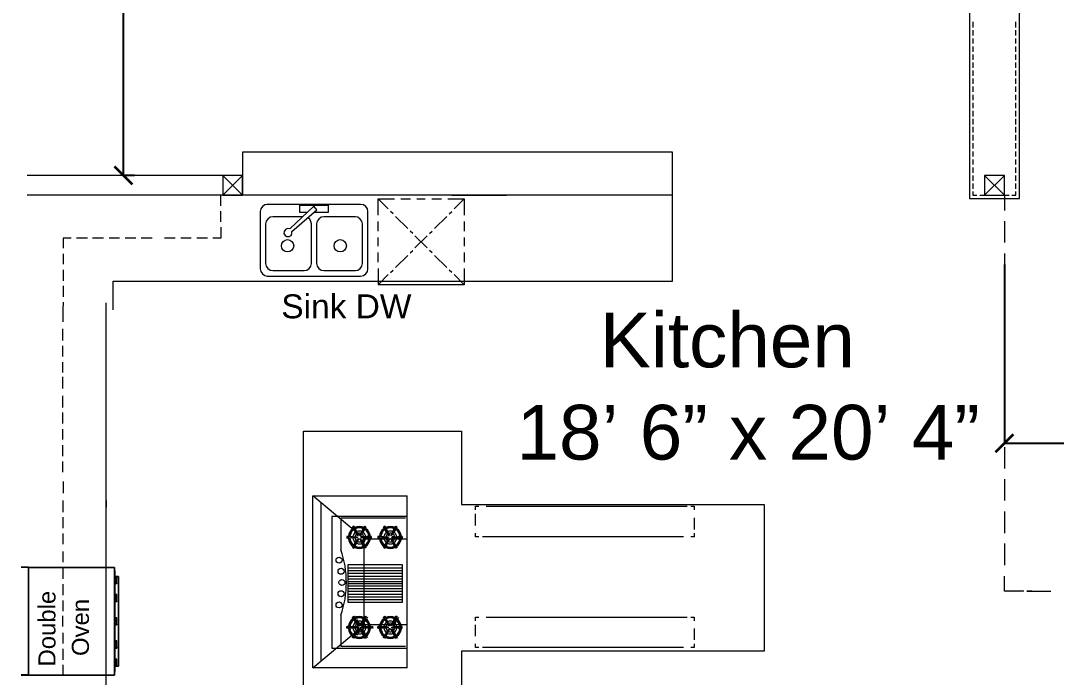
# Model space of a CAD drawing. Header units: inches. Extents: x 38 to 8673, y 1 to 7200.
# Drawn here: x 4542.6 to 4831.5, y 1309.8 to 1493 of the extents above; entities that cross this region are included whole.
import ezdxf

# ---------------------------------------------------------------- set-up
doc = ezdxf.new("R2010")
doc.units = ezdxf.units.IN
doc.header["$MEASUREMENT"] = 0
doc.layers.add('PDF2_Layer 1', color=7, linetype='Continuous', true_color=0xffffff)
doc.layers.add('PDF2_Text', color=7, linetype='Continuous')
doc.styles.add('PDF Arial', font='arial.ttf')
doc.styles.get("Standard").update_dxf_attribs({"font": 'arial.ttf'})
doc.dimstyles.get("Standard").update_dxf_attribs({"dimtxt": 6, "dimasz": 5, "dimexe": 0.18, "dimexo": 0.0625, "dimgap": 0.09, "dimtad": 0, "dimtih": 1, "dimtoh": 1, "dimdec": 0, "dimzin": 0, "dimdsep": 46, "dimlunit": 4, "dimtxsty": 'Standard', "dimblk": 'ARCHTICK', "dimcen": 0.09, "dimclrd": 3, "dimclre": 3, "dimclrt": 1, "dimadec": 0, "dimazin": 0, "dimtfac": 1, "dimtdec": 0, "dimtofl": 0, "dimtmove": 0, "dimatfit": 3, "dimfxl": 100, "dimtolj": 1, "dimtzin": 0, "dimarcsym": 0})

# ---------------------------------------------------------------- blocks, each defined once
blk = doc.blocks.new('_ArchTick')
at = {"color": 0, "linetype": 'ByBlock', "const_width": 0.15}
blk.add_lwpolyline([(-0.5, -0.5), (0.5, 0.5)], dxfattribs=at)
blk = doc.blocks.new('*D33')
at = {"color": 3, "lineweight": -2, "transparency": 16777216}
for p, q in [((5100.98, 1472.23), (5100.98, 1374.96)), ((4816.98, 1425.03), (4816.98, 1374.96)), ((4816.98, 1375.14), (4948.53, 1375.14)), ((5100.98, 1375.14), (4969.42, 1375.14))]:
    blk.add_line(p, q, dxfattribs=at)
at = {"layer": 'Defpoints', "color": 0, "transparency": 16777216}
for p in [(5100.98, 1472.29), (4816.98, 1425.09), (5100.98, 1375.14)]:
    blk.add_point(p, dxfattribs=at)
at = {"color": 3, "lineweight": -2, "transparency": 16777216, "xscale": 5, "yscale": 5, "zscale": 5, "rotation": 180}
blk.add_blockref('_ArchTick', (4816.98, 1375.14), dxfattribs=at)
at = {"color": 3, "lineweight": -2, "transparency": 16777216, "xscale": 5, "yscale": 5, "zscale": 5}
blk.add_blockref('_ArchTick', (5100.98, 1375.14), dxfattribs=at)
at = {"color": 1, "transparency": 16777216, "insert": (4958.98, 1375.14), "char_height": 6, "attachment_point": 5}
blk.add_mtext('\\A1;23\'-8"', dxfattribs=at)
blk = doc.blocks.new('*D39')
at = {"color": 3, "lineweight": -2, "transparency": 16777216}
for p, q in [((4697.4, 1585.85), (4571.08, 1585.85)), ((4571.26, 1585.85), (4571.26, 1520.95)), ((4571.26, 1449.85), (4571.26, 1514.75)), ((4574.36, 1449.85), (4571.08, 1449.85))]:
    blk.add_line(p, q, dxfattribs=at)
at = {"layer": 'Defpoints', "color": 0, "transparency": 16777216}
for p in [(4697.46, 1585.85), (4571.26, 1449.85), (4574.42, 1449.85)]:
    blk.add_point(p, dxfattribs=at)
at = {"color": 3, "lineweight": -2, "transparency": 16777216, "xscale": 5, "yscale": 5, "zscale": 5}
for p, rotation in [((4571.26, 1585.85), 90), ((4571.26, 1449.85), 270)]:
    blk.add_blockref('_ArchTick', p, dxfattribs=dict(at, rotation=rotation))
at = {"color": 1, "transparency": 16777216, "insert": (4571.26, 1517.85), "char_height": 6, "attachment_point": 5}
blk.add_mtext('\\A1;11\'-4"', dxfattribs=at)
blk = doc.blocks.new('*D53')
at = {"color": 3, "lineweight": -2, "transparency": 16777216}
for p, q in [((4542.48, 1663.37), (5461.17, 1663.37)), ((5460.99, 1663.37), (5460.99, 1234.43)), ((5460.99, 799.29), (5460.99, 1228.23)), ((4930.72, 799.29), (5461.17, 799.29))]:
    blk.add_line(p, q, dxfattribs=at)
at = {"layer": 'Defpoints', "color": 0, "transparency": 16777216}
for p in [(4542.42, 1663.37), (5460.99, 1663.37), (4930.66, 799.29)]:
    blk.add_point(p, dxfattribs=at)
at = {"color": 3, "lineweight": -2, "transparency": 16777216, "xscale": 5, "yscale": 5, "zscale": 5}
for p, rotation in [((5460.99, 1663.37), 90), ((5460.99, 799.29), 270)]:
    blk.add_blockref('_ArchTick', p, dxfattribs=dict(at, rotation=rotation))
at = {"color": 1, "transparency": 16777216, "insert": (5460.99, 1231.33), "char_height": 6, "attachment_point": 5}
blk.add_mtext("\\A1;72'", dxfattribs=at)

msp = doc.modelspace()

# ---------------------------------------------------------------- linework, layer by layer
at = {"layer": 'PDF2_Layer 1', "lineweight": 0}
for points in [[(4807.22, 1443.37), (4821.22, 1443.37), (4821.22, 1561.85), (4807.22, 1561.85)], [(4598.98, 1444.33), (4604.42, 1444.33), (4604.42, 1449.85), (4598.98, 1449.85)], [(4811.46, 1444.33), (4816.98, 1444.33), (4816.98, 1449.85), (4811.46, 1449.85)], [(4611.38, 1421.77), (4637.38, 1421.77), (4638.18, 1421.93), (4638.82, 1422.41), (4639.3, 1423.05), (4639.38, 1423.77), (4639.38, 1439.77), (4639.3, 1440.57), (4638.82, 1441.21), (4638.18, 1441.61), (4637.38, 1441.77), (4611.38, 1441.77), (4610.66, 1441.61), (4610.02, 1441.21), (4609.54, 1440.57), (4609.38, 1439.77), (4609.38, 1423.77), (4609.54, 1423.05), (4610.02, 1422.41), (4610.66, 1421.93)], [(4665.59, 1291.86), (4621.49, 1291.86), (4621.49, 1378.54), (4665.59, 1378.54), (4665.59, 1358.08), (4749.95, 1358.08), (4749.95, 1317.11), (4665.59, 1317.11)], [(4542.76, 1340.55), (4544.76, 1340.55), (4544.76, 1310.55), (4544.76, 1340.55)], [(4544.76, 1340.47), (4568.76, 1340.47), (4568.76, 1310.47), (4544.76, 1310.47)], [(4633.83, 1330.81), (4649.11, 1330.81), (4649.11, 1341.21), (4633.83, 1341.21)], [(4569.89, 1312.95), (4568.84, 1312.95), (4568.84, 1337.99), (4569.89, 1337.99)], [(4569.88, 1312.95), (4568.84, 1312.95), (4568.84, 1337.99), (4569.88, 1337.99)], [(4569.88, 1337.99), (4568.84, 1337.99), (4568.84, 1312.95), (4569.88, 1312.95)], [(4569.88, 1312.95), (4568.84, 1312.95), (4568.84, 1337.99), (4569.88, 1337.99)], [(4569.4, 1337.83), (4569.4, 1337.99), (4568.84, 1337.99), (4568.84, 1337.83), (4568.84, 1337.51), (4569.4, 1337.51)], [(4569.4, 1337.51), (4569.4, 1337.83), (4568.84, 1337.83), (4568.84, 1337.51), (4568.84, 1336.95), (4569.4, 1336.95)], [(4569.4, 1336.95), (4569.4, 1337.51), (4568.84, 1337.51), (4568.84, 1336.95), (4568.84, 1336.47), (4569.4, 1336.47)], [(4569.4, 1336.47), (4569.4, 1336.95), (4568.84, 1336.95), (4568.84, 1336.47), (4568.84, 1336.15), (4569.4, 1336.15)], [(4569.4, 1336.15), (4569.4, 1336.47), (4568.84, 1336.47), (4568.84, 1336.15), (4568.84, 1335.99), (4569.4, 1335.99)], [(4569.4, 1332.87), (4569.4, 1332.95), (4568.84, 1332.95), (4568.84, 1332.87), (4568.84, 1332.47), (4569.4, 1332.47)], [(4569.4, 1332.47), (4569.4, 1332.87), (4568.84, 1332.87), (4568.84, 1332.47), (4568.84, 1331.99), (4569.4, 1331.99)], [(4569.4, 1331.99), (4569.4, 1332.47), (4568.84, 1332.47), (4568.84, 1331.99), (4568.84, 1331.51), (4569.4, 1331.51)], [(4569.4, 1331.51), (4569.4, 1331.99), (4568.84, 1331.99), (4568.84, 1331.51), (4568.84, 1331.11), (4569.4, 1331.11)], [(4569.4, 1331.11), (4569.4, 1331.51), (4568.84, 1331.51), (4568.84, 1331.11), (4568.84, 1330.95), (4569.4, 1330.95)], [(4569.4, 1326.39), (4569.4, 1326.47), (4568.84, 1326.47), (4568.84, 1326.39), (4568.84, 1325.99), (4569.4, 1325.99)], [(4569.4, 1325.99), (4569.4, 1326.39), (4568.84, 1326.39), (4568.84, 1325.99), (4568.84, 1325.51), (4569.4, 1325.51)], [(4569.4, 1325.51), (4569.4, 1325.99), (4568.84, 1325.99), (4568.84, 1325.51), (4568.84, 1324.95), (4569.4, 1324.95)], [(4569.4, 1324.95), (4569.4, 1325.51), (4568.84, 1325.51), (4568.84, 1324.95), (4568.84, 1324.63), (4569.4, 1324.63)], [(4569.4, 1324.63), (4569.4, 1324.95), (4568.84, 1324.95), (4568.84, 1324.63), (4568.84, 1324.47), (4569.4, 1324.47)], [(4569.4, 1319.83), (4569.4, 1319.99), (4568.84, 1319.99), (4568.84, 1319.83), (4568.84, 1319.51), (4569.4, 1319.51)], [(4569.4, 1319.51), (4569.4, 1319.83), (4568.84, 1319.83), (4568.84, 1319.51), (4568.84, 1318.95), (4569.4, 1318.95)], [(4569.4, 1318.95), (4569.4, 1319.51), (4568.84, 1319.51), (4568.84, 1318.95), (4568.84, 1318.47), (4569.4, 1318.47)], [(4569.4, 1318.47), (4569.4, 1318.95), (4568.84, 1318.95), (4568.84, 1318.47), (4568.84, 1318.15), (4569.4, 1318.15)], [(4569.4, 1318.15), (4569.4, 1318.47), (4568.84, 1318.47), (4568.84, 1318.15), (4568.84, 1317.99), (4569.4, 1317.99)], [(4569.4, 1314.87), (4569.4, 1314.95), (4568.84, 1314.95), (4568.84, 1314.87), (4568.84, 1314.47), (4569.4, 1314.47)], [(4569.4, 1314.47), (4569.4, 1314.87), (4568.84, 1314.87), (4568.84, 1314.47), (4568.84, 1313.99), (4569.4, 1313.99)], [(4569.4, 1313.99), (4569.4, 1314.47), (4568.84, 1314.47), (4568.84, 1313.99), (4568.84, 1313.51), (4569.4, 1313.51)], [(4569.4, 1313.51), (4569.4, 1313.99), (4568.84, 1313.99), (4568.84, 1313.51), (4568.84, 1313.11), (4569.4, 1313.11)], [(4569.4, 1313.11), (4569.4, 1313.51), (4568.84, 1313.51), (4568.84, 1313.11), (4568.84, 1312.95), (4569.4, 1312.95)]]:
    msp.add_lwpolyline(points, close=True, dxfattribs=at)
for points in [[(4808.18, 1492.65), (4808.18, 1491.13)], [(4820.18, 1491.13), (4820.18, 1492.65)], [(4808.18, 1490.33), (4808.18, 1488.89)], [(4808.18, 1488.09), (4808.18, 1486.65)], [(4820.18, 1488.89), (4820.18, 1490.33)], [(4820.18, 1486.65), (4820.18, 1488.09)], [(4808.18, 1485.85), (4808.18, 1484.33)], [(4820.18, 1484.33), (4820.18, 1485.85)], [(4808.18, 1483.61), (4808.18, 1482.09)], [(4820.18, 1482.09), (4820.18, 1483.61)], [(4808.18, 1481.37), (4808.18, 1479.85)], [(4808.18, 1479.13), (4808.18, 1477.61)], [(4820.18, 1479.85), (4820.18, 1481.37)], [(4820.18, 1477.61), (4820.18, 1479.13)], [(4808.18, 1476.89), (4808.18, 1475.37)], [(4820.18, 1475.37), (4820.18, 1476.89)], [(4808.18, 1474.65), (4808.18, 1473.13)], [(4820.18, 1473.13), (4820.18, 1474.65)], [(4808.18, 1472.33), (4808.18, 1470.89)], [(4820.18, 1470.89), (4820.18, 1472.33)], [(4808.18, 1470.09), (4808.18, 1468.57)], [(4808.18, 1467.85), (4808.18, 1466.33)], [(4820.18, 1468.57), (4820.18, 1470.09)], [(4820.18, 1466.33), (4820.18, 1467.85)], [(4808.18, 1465.61), (4808.18, 1464.09)], [(4820.18, 1464.09), (4820.18, 1465.61)], [(4808.18, 1463.37), (4808.18, 1461.85)], [(4820.18, 1461.85), (4820.18, 1463.37)], [(4808.18, 1461.13), (4808.18, 1459.61)], [(4808.18, 1458.89), (4808.18, 1457.37)], [(4820.18, 1459.61), (4820.18, 1461.13)], [(4820.18, 1457.37), (4820.18, 1458.89)], [(4568.42, 1412.31), (4568.42, 1420.33), (4724.42, 1420.33), (4724.42, 1456.33), (4604.42, 1456.33), (4604.42, 1449.85), (4604.42, 1444.33), (4544.42, 1444.33)], [(4808.18, 1456.57), (4808.18, 1455.13)], [(4820.18, 1455.13), (4820.18, 1456.57)], [(4808.18, 1454.33), (4808.18, 1452.89)], [(4820.18, 1452.89), (4820.18, 1454.33)], [(4808.18, 1452.09), (4808.18, 1450.57)], [(4820.18, 1450.57), (4820.18, 1452.09)], [(4598.98, 1444.33), (4604.42, 1449.85), (4544.42, 1449.85)], [(4598.98, 1449.85), (4604.42, 1444.33)], [(4808.18, 1449.85), (4808.18, 1448.33)], [(4808.18, 1447.61), (4808.18, 1446.09)], [(4816.98, 1449.85), (4811.46, 1444.33)], [(4811.46, 1449.85), (4816.98, 1444.33)], [(4820.18, 1448.33), (4820.18, 1449.85)], [(4820.18, 1446.09), (4820.18, 1447.61)], [(4808.18, 1445.37), (4808.18, 1444.33), (4809.3, 1444.33)], [(4820.18, 1444.33), (4820.18, 1445.37)], [(4598.42, 1441.37), (4598.42, 1444.33)], [(4724.42, 1444.33), (4604.42, 1444.33)], [(4622.5, 1439.53), (4620.5, 1439.53), (4620.5, 1441.53), (4628.34, 1441.53), (4628.34, 1439.53), (4624.42, 1439.53)], [(4645.14, 1440.49), (4642.26, 1443.29), (4646.82, 1443.29)], [(4642.26, 1438.73), (4642.26, 1443.29)], [(4648.66, 1443.29), (4651.3, 1443.29)], [(4653.06, 1443.29), (4655.46, 1443.29)], [(4657.3, 1443.29), (4659.94, 1443.29)], [(4661.78, 1443.29), (4666.34, 1443.29), (4666.34, 1438.73)], [(4662.9, 1444.33), (4678.1, 1444.33)], [(4663.46, 1440.49), (4666.34, 1443.29)], [(4668.98, 1444.33), (4678.1, 1444.33)], [(4810.1, 1444.33), (4811.54, 1444.33)], [(4812.34, 1444.33), (4813.86, 1444.33)], [(4814.58, 1444.33), (4816.1, 1444.33)], [(4816.82, 1444.33), (4818.34, 1444.33)], [(4816.98, 1444.33), (4816.98, 1440.09)], [(4819.06, 1444.33), (4820.18, 1444.33)], [(4598.42, 1436.89), (4598.42, 1439.85)], [(4617.62, 1434.97), (4616.98, 1435.05), (4616.42, 1434.81), (4616.1, 1434.25), (4616.02, 1433.69), (4616.34, 1433.13), (4616.82, 1432.81), (4617.46, 1432.81), (4618.02, 1433.13), (4618.26, 1433.61), (4618.26, 1434.25), (4625.22, 1440.25), (4624.34, 1441.29), (4617.62, 1434.97)], [(4646.5, 1439.13), (4645.78, 1439.77)], [(4662.1, 1439.13), (4662.82, 1439.77)], [(4621.14, 1438.33), (4612.9, 1438.33), (4612.18, 1438.17), (4611.54, 1437.69), (4611.06, 1437.05), (4610.9, 1436.33), (4610.9, 1425.29), (4611.06, 1424.49), (4611.54, 1423.85), (4612.18, 1423.45), (4612.9, 1423.29), (4621.7, 1423.29), (4622.42, 1423.45), (4623.06, 1423.85), (4623.54, 1424.49), (4623.7, 1425.29), (4623.7, 1436.33), (4623.54, 1436.97), (4623.22, 1437.61), (4622.66, 1438.01)], [(4627.14, 1438.33), (4626.42, 1438.17), (4625.78, 1437.69), (4625.3, 1437.05), (4625.14, 1436.33), (4625.14, 1425.29), (4625.3, 1424.49), (4625.78, 1423.85), (4626.42, 1423.45), (4627.14, 1423.29), (4635.94, 1423.29), (4636.66, 1423.45), (4637.3, 1423.85), (4637.78, 1424.49), (4637.94, 1425.29), (4637.94, 1436.33)], [(4637.94, 1436.33), (4637.78, 1437.05), (4637.3, 1437.69), (4636.66, 1438.17), (4635.94, 1438.33), (4627.14, 1438.33)], [(4642.26, 1434.33), (4642.26, 1436.97)], [(4650.58, 1435.05), (4647.14, 1438.41)], [(4658.02, 1435.05), (4661.46, 1438.41)], [(4666.34, 1436.97), (4666.34, 1434.33)], [(4816.98, 1437.13), (4816.98, 1431.13)], [(4598.42, 1435.37), (4598.42, 1432.33), (4596.18, 1432.33)], [(4651.94, 1433.69), (4651.22, 1434.33)], [(4656.02, 1429.61), (4652.58, 1432.97)], [(4652.58, 1429.61), (4656.02, 1432.97)], [(4656.66, 1433.69), (4657.38, 1434.33)], [(4556.66, 1432.33), (4554.42, 1432.33)], [(4554.42, 1432.33), (4554.42, 1429.53)], [(4561.22, 1432.33), (4558.18, 1432.33)], [(4565.7, 1432.33), (4562.66, 1432.33)], [(4570.18, 1432.33), (4567.22, 1432.33)], [(4574.66, 1432.33), (4571.7, 1432.33)], [(4579.22, 1432.33), (4576.18, 1432.33)], [(4585.7, 1432.33), (4582.66, 1432.33)], [(4590.18, 1432.33), (4587.22, 1432.33)], [(4594.66, 1432.33), (4591.7, 1432.33)], [(4642.26, 1430.09), (4642.26, 1432.49)], [(4666.34, 1432.49), (4666.34, 1430.09)], [(4554.42, 1428.01), (4554.42, 1425.05)], [(4642.26, 1425.69), (4642.26, 1428.33)], [(4647.14, 1424.17), (4650.58, 1427.53)], [(4651.22, 1428.25), (4651.94, 1428.89)], [(4657.38, 1428.25), (4656.66, 1428.89)], [(4661.46, 1424.17), (4658.02, 1427.53)], [(4666.34, 1428.33), (4666.34, 1425.69)], [(4816.98, 1428.09), (4816.98, 1422.09)], [(4554.42, 1423.53), (4554.42, 1420.49)], [(4642.26, 1423.85), (4642.26, 1419.29), (4645.14, 1422.17)], [(4663.46, 1422.17), (4666.34, 1419.29), (4642.26, 1419.29)], [(4645.78, 1422.81), (4646.5, 1423.45)], [(4662.82, 1422.81), (4662.1, 1423.45)], [(4666.34, 1423.85), (4666.34, 1419.29)], [(4554.42, 1419.05), (4554.42, 1416.01)], [(4700.34, 1420.33), (4715.94, 1420.33)], [(4816.98, 1419.13), (4816.98, 1413.13)], [(4554.42, 1414.49), (4554.32, 1412.32)], [(4566.42, 1306.54), (4566.42, 1414.32)], [(4554.42, 1409.04), (4554.42, 1412.32)], [(4566.92, 1412.32), (4566.92, 1412.32)], [(4816.98, 1410.09), (4816.98, 1404.09)], [(4554.34, 1403.79), (4554.34, 1407.07)], [(4554.34, 1399.31), (4554.34, 1402.35)], [(4816.98, 1401.13), (4816.98, 1395.13)], [(4554.34, 1394.83), (4554.34, 1397.79)], [(4554.38, 1390.37), (4554.38, 1393.65)], [(4816.98, 1392.09), (4816.98, 1386.09)], [(4554.3, 1385.12), (4554.3, 1388.4)], [(4554.3, 1380.64), (4554.3, 1383.68)], [(4816.98, 1383.13), (4816.98, 1377.13)], [(4554.3, 1376.16), (4554.3, 1379.11)], [(4554.3, 1371.56), (4554.3, 1374.6)], [(4816.98, 1374.09), (4816.98, 1368.09)], [(4554.3, 1367.08), (4554.3, 1370.03)], [(4554.49, 1361.18), (4554.49, 1364.46)], [(4816.98, 1365.13), (4816.98, 1359.13)], [(4554.42, 1355.93), (4554.42, 1359.21)], [(4566.42, 1359.21), (4566.42, 1357.29), (4566.42, 1359.21)], [(4650.38, 1312.49), (4624.06, 1312.49), (4624.06, 1360.49), (4650.38, 1360.49)], [(4638.39, 1348.49), (4624.07, 1360.49)], [(4626.39, 1314.25), (4626.39, 1358.54)], [(4650.41, 1312.49), (4650.41, 1360.49)], [(4669.43, 1356.55), (4669.43, 1357.55), (4670.43, 1357.55)], [(4669.43, 1352.19), (4669.43, 1355.46)], [(4672.47, 1357.55), (4728.49, 1357.55)], [(4729.5, 1357.55), (4730.5, 1357.55), (4730.5, 1356.55)], [(4816.98, 1356.09), (4816.98, 1350.09)], [(4554.42, 1351.45), (4554.42, 1354.49)], [(4650.39, 1354.73), (4629.35, 1354.73), (4629.35, 1318.01), (4650.39, 1318.01)], [(4649.91, 1354.25), (4631.91, 1354.25), (4631.91, 1345.45)], [(4636.63, 1349.37), (4636.78, 1349.45), (4635.59, 1351.69), (4635.59, 1351.93), (4635.5, 1352.01), (4635.1, 1351.77)], [(4637.35, 1349.77), (4637.19, 1349.45), (4637.19, 1349.37), (4637.27, 1349.45), (4638.39, 1351.69), (4638.47, 1351.93), (4638.55, 1352.01), (4638.87, 1351.77)], [(4645.27, 1349.37), (4645.43, 1349.45), (4644.31, 1351.69), (4644.23, 1351.93), (4644.15, 1352.01), (4643.75, 1351.77)], [(4645.99, 1349.77), (4645.83, 1349.45), (4645.83, 1349.37), (4645.91, 1349.45), (4647.03, 1351.69), (4647.11, 1351.93), (4647.19, 1352.01), (4647.59, 1351.77)], [(4730.5, 1354.37), (4730.5, 1351.1)], [(4554.42, 1346.97), (4554.42, 1349.93)], [(4636.39, 1348.89), (4636.39, 1348.97), (4633.91, 1349.13), (4633.67, 1349.13), (4633.59, 1349.13), (4633.59, 1348.65)], [(4633.67, 1349.21), (4634.55, 1349.13)], [(4633.91, 1349.13), (4633.91, 1348.73)], [(4634.55, 1349.13), (4636.07, 1349.05), (4636.39, 1348.97)], [(4635.11, 1351.77), (4635.11, 1351.69), (4635.27, 1351.45), (4636.63, 1349.37), (4636.71, 1349.29), (4636.63, 1349.29), (4636.47, 1349.61), (4636.07, 1350.25), (4635.91, 1350.49), (4635.59, 1350.89)], [(4635.59, 1350.89), (4635.11, 1351.69)], [(4635.59, 1351.69), (4635.27, 1351.45)], [(4635.5, 1351.93), (4635.99, 1351.13)], [(4635.99, 1351.13), (4636.63, 1349.77), (4636.79, 1349.45)], [(4636.79, 1349.37), (4636.71, 1349.29)], [(4637.19, 1349.37), (4637.27, 1349.29)], [(4637.27, 1349.45), (4637.35, 1349.37)], [(4638.39, 1350.89), (4638.07, 1350.41), (4637.91, 1350.17), (4637.75, 1350.01), (4637.51, 1349.61), (4637.35, 1349.37), (4638.71, 1351.45), (4638.87, 1351.69), (4638.87, 1351.77)], [(4637.35, 1349.77), (4637.75, 1350.49), (4637.83, 1350.73), (4638.07, 1351.13)], [(4640.31, 1349.21), (4639.43, 1349.13), (4639.03, 1349.13), (4638.71, 1349.05), (4637.91, 1349.05), (4637.59, 1349.05), (4637.51, 1348.97), (4637.59, 1348.97), (4640.07, 1349.13), (4640.31, 1349.13), (4640.39, 1349.13), (4640.39, 1348.65)], [(4638.06, 1351.13), (4638.47, 1351.93)], [(4638.39, 1351.69), (4638.71, 1351.45)], [(4638.87, 1351.69), (4638.39, 1350.89)], [(4640.06, 1349.13), (4640.06, 1348.73)], [(4645.03, 1348.89), (4645.03, 1348.97), (4642.55, 1349.13), (4642.31, 1349.13), (4642.23, 1349.13), (4642.23, 1348.65)], [(4642.31, 1349.21), (4643.19, 1349.13)], [(4642.55, 1349.13), (4642.55, 1348.73)], [(4643.19, 1349.13), (4644.71, 1349.05), (4645.03, 1348.97)], [(4643.75, 1351.77), (4643.75, 1351.69), (4643.99, 1351.45), (4645.27, 1349.37), (4645.35, 1349.29), (4645.27, 1349.29), (4645.11, 1349.61), (4644.71, 1350.25), (4644.55, 1350.49), (4644.23, 1350.89)], [(4644.23, 1350.89), (4643.75, 1351.69)], [(4644.31, 1351.69), (4643.99, 1351.45)], [(4644.23, 1351.93), (4644.63, 1351.13)], [(4644.63, 1351.13), (4645.27, 1349.77), (4645.43, 1349.45)], [(4645.43, 1349.37), (4645.35, 1349.29)], [(4645.83, 1349.37), (4645.91, 1349.29)], [(4645.91, 1349.45), (4645.99, 1349.37)], [(4647.03, 1350.89), (4646.71, 1350.41), (4646.55, 1350.17), (4646.39, 1350.01), (4646.15, 1349.61), (4645.99, 1349.37), (4647.35, 1351.45), (4647.51, 1351.69), (4647.59, 1351.77)], [(4645.99, 1349.77), (4646.39, 1350.49), (4646.47, 1350.73), (4646.71, 1351.13)], [(4646.55, 1349.05), (4646.23, 1349.05), (4646.15, 1348.97), (4646.23, 1348.97), (4648.71, 1349.13), (4648.95, 1349.13), (4649.03, 1349.13), (4649.03, 1348.65)], [(4646.55, 1349.05), (4647.35, 1349.05), (4647.67, 1349.13), (4648.07, 1349.13)], [(4646.71, 1351.13), (4647.11, 1351.93)], [(4647.03, 1351.69), (4647.35, 1351.45)], [(4647.5, 1351.69), (4647.03, 1350.89)], [(4648.06, 1349.13), (4649.02, 1349.21)], [(4648.71, 1349.13), (4648.71, 1348.73)], [(4670.43, 1349.01), (4669.43, 1349.01), (4669.43, 1350.01)], [(4730.5, 1350.01), (4730.5, 1349.01), (4729.5, 1349.01)], [(4633.59, 1348.65), (4633.67, 1348.65), (4633.91, 1348.73), (4636.39, 1348.89), (4636.55, 1348.81), (4636.47, 1348.81), (4636.07, 1348.81), (4635.35, 1348.73), (4635.03, 1348.73), (4634.55, 1348.73)], [(4634.55, 1348.73), (4633.67, 1348.65)], [(4636.79, 1348.41), (4636.63, 1348.41), (4635.27, 1346.33), (4635.11, 1346.17), (4635.11, 1346.09), (4635.51, 1345.85)], [(4635.11, 1346.17), (4635.59, 1346.89)], [(4635.27, 1346.33), (4635.59, 1346.17)], [(4635.5, 1345.85), (4635.59, 1345.93), (4635.59, 1346.17), (4636.78, 1348.41), (4636.78, 1348.49), (4636.78, 1348.41), (4636.63, 1348.09), (4636.31, 1347.45), (4636.15, 1347.13), (4635.99, 1346.73)], [(4635.99, 1346.73), (4635.51, 1345.85)], [(4635.59, 1346.89), (4636.47, 1348.17), (4636.63, 1348.41)], [(4636.55, 1348.97), (4636.55, 1348.81)], [(4636.71, 1348.57), (4636.79, 1348.49)], [(4637.27, 1348.57), (4637.19, 1348.49)], [(4637.51, 1348.17), (4637.35, 1348.49), (4637.27, 1348.57), (4637.35, 1348.41), (4638.71, 1346.33), (4638.87, 1346.17), (4638.87, 1346.09), (4638.55, 1345.85)], [(4637.35, 1348.41), (4637.27, 1348.41)], [(4638.06, 1346.73), (4637.75, 1347.21), (4637.66, 1347.45), (4637.59, 1347.69), (4637.35, 1348.09), (4637.27, 1348.41), (4638.38, 1346.17), (4638.47, 1345.93), (4638.55, 1345.85)], [(4637.43, 1348.97), (4637.43, 1348.81)], [(4637.5, 1348.17), (4637.99, 1347.53), (4638.15, 1347.29), (4638.38, 1346.89)], [(4637.59, 1348.97), (4637.59, 1348.89)], [(4640.31, 1348.65), (4639.43, 1348.73), (4638.87, 1348.73), (4638.55, 1348.81), (4638.31, 1348.81), (4637.91, 1348.81), (4637.59, 1348.89), (4640.07, 1348.73), (4640.31, 1348.65), (4640.39, 1348.65)], [(4638.47, 1345.85), (4638.07, 1346.73)], [(4650.39, 1324.49), (4638.39, 1324.49), (4638.39, 1348.49), (4650.39, 1348.49)], [(4638.39, 1346.89), (4638.87, 1346.17)], [(4638.71, 1346.33), (4638.39, 1346.17)], [(4642.23, 1348.65), (4642.31, 1348.65), (4642.55, 1348.73), (4645.03, 1348.89), (4645.19, 1348.81), (4645.11, 1348.81), (4644.71, 1348.81), (4643.99, 1348.73), (4643.67, 1348.73), (4643.19, 1348.73), (4642.31, 1348.65)], [(4645.43, 1348.41), (4645.27, 1348.41), (4643.99, 1346.33), (4643.75, 1346.17), (4643.75, 1346.09), (4644.15, 1345.85)], [(4643.75, 1346.17), (4644.23, 1346.89)], [(4643.99, 1346.33), (4644.31, 1346.17)], [(4644.15, 1345.85), (4644.23, 1345.93), (4644.31, 1346.17), (4645.43, 1348.41), (4645.43, 1348.49), (4645.51, 1348.49), (4645.43, 1348.41), (4645.27, 1348.09), (4644.95, 1347.45), (4644.79, 1347.13), (4644.63, 1346.73)], [(4644.23, 1346.89), (4645.11, 1348.17), (4645.27, 1348.41)], [(4644.63, 1346.73), (4644.23, 1345.85)], [(4645.19, 1348.97), (4645.19, 1348.81)], [(4645.35, 1348.57), (4645.43, 1348.49)], [(4645.91, 1348.57), (4645.83, 1348.49)], [(4647.51, 1346.17), (4647.03, 1346.89), (4646.79, 1347.29), (4646.63, 1347.53), (4646.15, 1348.17), (4645.99, 1348.49), (4645.99, 1348.57), (4645.91, 1348.57), (4645.99, 1348.41), (4647.35, 1346.33), (4647.51, 1346.17), (4647.59, 1346.09), (4647.19, 1345.85)], [(4645.99, 1348.41), (4645.91, 1348.41)], [(4646.71, 1346.73), (4646.47, 1347.21), (4646.31, 1347.45), (4646.23, 1347.69), (4645.99, 1348.09), (4645.91, 1348.41), (4647.03, 1346.17), (4647.11, 1345.93), (4647.19, 1345.85)], [(4646.15, 1348.97), (4646.15, 1348.81)], [(4648.06, 1348.73), (4647.5, 1348.73), (4647.19, 1348.81), (4646.94, 1348.81), (4646.55, 1348.81), (4646.22, 1348.89), (4648.71, 1348.73), (4648.94, 1348.65), (4649.02, 1348.65)], [(4646.23, 1348.97), (4646.23, 1348.89)], [(4647.11, 1345.85), (4646.71, 1346.73)], [(4647.35, 1346.33), (4647.03, 1346.17)], [(4649.03, 1348.65), (4648.07, 1348.73)], [(4727.46, 1349.01), (4671.45, 1349.01)], [(4816.98, 1347.13), (4816.98, 1341.13)], [(4554.42, 1341.97), (4554.42, 1344.93)], [(4542.76, 1310.47), (4568.76, 1310.47), (4568.76, 1340.47), (4542.76, 1340.47)], [(4633.83, 1340.41), (4649.11, 1340.41)], [(4554.42, 1337.3), (4554.42, 1340.26)], [(4568.84, 1339.51), (4568.84, 1311.51), (4568.84, 1339.51)], [(4568.84, 1339.51), (4568.84, 1311.51), (4568.84, 1339.51)], [(4568.84, 1337.99), (4568.84, 1337.83), (4569.4, 1337.83), (4569.4, 1337.99)], [(4633.83, 1339.61), (4649.11, 1339.61)], [(4633.83, 1338.89), (4649.11, 1338.89)], [(4633.83, 1338.09), (4649.11, 1338.09)], [(4822.42, 1333.85), (4816.98, 1333.85), (4816.98, 1338.09)], [(4554.42, 1332.74), (4554.42, 1335.78)], [(4568.84, 1335.99), (4568.84, 1336.15), (4569.4, 1336.15), (4569.4, 1335.99)], [(4633.83, 1337.29), (4649.11, 1337.29)], [(4633.83, 1336.57), (4649.11, 1336.57)], [(4633.83, 1336.01), (4649.11, 1336.01)], [(4633.83, 1335.37), (4649.11, 1335.37)], [(4633.83, 1334.65), (4649.11, 1334.65)], [(4568.84, 1332.95), (4568.84, 1332.87), (4569.4, 1332.87), (4569.4, 1332.95)], [(4633.83, 1333.85), (4649.11, 1333.85)], [(4633.83, 1333.05), (4649.11, 1333.05)], [(4633.83, 1332.33), (4649.11, 1332.33)], [(4829.99, 1333.82), (4823.99, 1333.82)], [(4554.42, 1328.26), (4554.42, 1331.3)], [(4568.84, 1330.95), (4568.84, 1331.11), (4569.4, 1331.11), (4569.4, 1330.95)], [(4633.83, 1331.53), (4649.11, 1331.53)], [(4554.38, 1323.99), (4554.38, 1326.95)], [(4568.84, 1326.47), (4568.84, 1326.39), (4569.4, 1326.39), (4569.4, 1326.47)], [(4631.91, 1327.21), (4631.91, 1318.49), (4649.91, 1318.49)], [(4636.79, 1324.33), (4636.63, 1324.25), (4635.27, 1326.33), (4635.11, 1326.57), (4635.11, 1326.65), (4635.51, 1326.89)], [(4635.11, 1326.57), (4635.59, 1325.77)], [(4635.27, 1326.33), (4635.59, 1326.57)], [(4635.5, 1326.89), (4635.59, 1326.81), (4635.59, 1326.57), (4636.78, 1324.33), (4636.78, 1324.25), (4636.78, 1324.33), (4636.63, 1324.65), (4636.31, 1325.29), (4636.15, 1325.53), (4635.99, 1326.01)], [(4635.99, 1326.01), (4635.51, 1326.81)], [(4635.83, 1326.33), (4635.59, 1326.57), (4635.59, 1326.65)], [(4635.99, 1326.89), (4636.07, 1326.81), (4636.15, 1326.57)], [(4637.35, 1324.25), (4637.27, 1324.33), (4637.35, 1324.25), (4637.35, 1324.33), (4637.11, 1324.65), (4636.95, 1324.89), (4636.71, 1325.37), (4636.63, 1325.61), (4636.47, 1326.01)], [(4637.51, 1324.49), (4637.35, 1324.25), (4637.35, 1324.17), (4637.27, 1324.17), (4637.35, 1324.25), (4638.71, 1326.33), (4638.87, 1326.57), (4638.87, 1326.65), (4638.55, 1326.89)], [(4638.06, 1326.01), (4637.75, 1325.45), (4637.66, 1325.21), (4637.59, 1324.97), (4637.35, 1324.65), (4637.27, 1324.33), (4638.38, 1326.57), (4638.47, 1326.81), (4638.55, 1326.89)], [(4638.55, 1326.01), (4638.39, 1325.69), (4638.23, 1325.45), (4638.07, 1325.05), (4637.83, 1324.65), (4637.75, 1324.33)], [(4638.47, 1326.81), (4638.07, 1326.01)], [(4638.71, 1326.33), (4638.39, 1326.57)], [(4638.39, 1325.77), (4638.87, 1326.57)], [(4638.87, 1326.57), (4638.95, 1326.81), (4639.03, 1326.89)], [(4639.43, 1326.65), (4639.35, 1326.57), (4639.19, 1326.33)], [(4645.43, 1324.33), (4645.27, 1324.25), (4643.99, 1326.33), (4643.75, 1326.57), (4643.75, 1326.65), (4644.15, 1326.89), (4644.23, 1326.81), (4644.31, 1326.57), (4645.43, 1324.33), (4645.43, 1324.25), (4645.51, 1324.25), (4645.43, 1324.33), (4645.27, 1324.65), (4644.95, 1325.29), (4644.79, 1325.53), (4644.63, 1326.01)], [(4643.75, 1326.57), (4644.23, 1325.77)], [(4643.99, 1326.33), (4644.31, 1326.57)], [(4644.63, 1326.01), (4644.23, 1326.81)], [(4646.15, 1324.49), (4645.99, 1324.25), (4645.99, 1324.17), (4645.91, 1324.17), (4645.99, 1324.25), (4647.35, 1326.33), (4647.51, 1326.57), (4647.59, 1326.65), (4647.19, 1326.89)], [(4646.71, 1326.01), (4646.47, 1325.45), (4646.31, 1325.21), (4646.23, 1324.97), (4645.99, 1324.65), (4645.91, 1324.33), (4647.03, 1326.57), (4647.11, 1326.81), (4647.19, 1326.89)], [(4647.19, 1326.01), (4647.03, 1325.61), (4646.87, 1325.45), (4646.71, 1325.05), (4646.47, 1324.65), (4646.47, 1324.49), (4646.39, 1324.33)], [(4647.11, 1326.81), (4646.71, 1326.01)], [(4647.35, 1326.33), (4647.03, 1326.57)], [(4647.03, 1325.77), (4647.51, 1326.57)], [(4647.5, 1326.57), (4647.59, 1326.81), (4647.66, 1326.89)], [(4648.06, 1326.57), (4648.06, 1326.49), (4647.83, 1326.25)], [(4669.43, 1325.59), (4669.43, 1326.59), (4670.43, 1326.59)], [(4672.47, 1326.59), (4728.49, 1326.59)], [(4729.5, 1326.59), (4730.5, 1326.59), (4730.5, 1325.59)], [(4568.84, 1324.47), (4568.84, 1324.63), (4569.4, 1324.63), (4569.4, 1324.47)], [(4624.06, 1312.49), (4638.38, 1324.49)], [(4636.39, 1323.85), (4636.39, 1323.77), (4633.91, 1323.61), (4633.67, 1323.53), (4633.59, 1323.53), (4633.59, 1324.01)], [(4633.59, 1324.01), (4633.67, 1324.01), (4633.91, 1324.01), (4636.39, 1323.85), (4636.55, 1323.85), (4636.47, 1323.85), (4636.07, 1323.93), (4635.35, 1323.93), (4635.03, 1323.93), (4634.55, 1324.01)], [(4634.55, 1324.01), (4633.67, 1324.01)], [(4633.67, 1323.53), (4634.55, 1323.61)], [(4633.91, 1323.61), (4633.91, 1324.01)], [(4634.06, 1324.01), (4634.15, 1324.01), (4634.47, 1324.01)], [(4634.47, 1323.61), (4634.15, 1323.53), (4634.07, 1323.53)], [(4634.55, 1323.61), (4636.07, 1323.69), (4636.39, 1323.77)], [(4636.95, 1323.85), (4637.03, 1323.85), (4636.95, 1323.85), (4636.63, 1323.93), (4636.23, 1323.93), (4635.75, 1323.93), (4635.51, 1323.93), (4635.03, 1324.01)], [(4635.03, 1323.61), (4635.67, 1323.61), (4636.07, 1323.69), (4636.63, 1323.69), (4636.95, 1323.77)], [(4636.63, 1323.29), (4636.78, 1323.29), (4635.59, 1321.05), (4635.59, 1320.81), (4635.5, 1320.73), (4635.1, 1320.97)], [(4635.11, 1320.97), (4635.11, 1321.05), (4635.27, 1321.21), (4636.63, 1323.29), (4636.71, 1323.45), (4636.71, 1323.37), (4636.63, 1323.37), (4636.47, 1323.05), (4636.07, 1322.49), (4635.91, 1322.17), (4635.59, 1321.77)], [(4635.59, 1325.77), (4636.47, 1324.49), (4636.63, 1324.25)], [(4635.99, 1321.61), (4636.63, 1322.97), (4636.79, 1323.29)], [(4636.06, 1325.77), (4636.47, 1325.29), (4636.71, 1324.97), (4636.94, 1324.49), (4637.19, 1324.25)], [(4637.19, 1323.29), (4637.19, 1323.45), (4637.19, 1323.37), (4636.95, 1323.05), (4636.79, 1322.81), (4636.47, 1322.33), (4636.31, 1322.17), (4636.07, 1321.77)], [(4636.47, 1321.61), (4636.71, 1322.17), (4636.95, 1322.49), (4637.11, 1322.97), (4637.27, 1323.29)], [(4636.55, 1323.69), (4636.55, 1323.85)], [(4636.71, 1324.17), (4636.79, 1324.25)], [(4636.79, 1323.37), (4636.71, 1323.45)], [(4637.27, 1324.17), (4637.19, 1324.25)], [(4637.19, 1323.37), (4637.27, 1323.45)], [(4637.35, 1322.97), (4637.19, 1323.29), (4637.19, 1323.37), (4637.27, 1323.29), (4638.39, 1321.05), (4638.47, 1320.81), (4638.55, 1320.73), (4638.87, 1320.97)], [(4637.27, 1323.29), (4637.35, 1323.29)], [(4638.39, 1321.77), (4638.07, 1322.25), (4637.91, 1322.49), (4637.75, 1322.73), (4637.51, 1323.05), (4637.35, 1323.29), (4638.71, 1321.21), (4638.87, 1321.05), (4638.87, 1320.97)], [(4637.43, 1323.69), (4637.43, 1323.85)], [(4637.5, 1324.49), (4637.99, 1325.21), (4638.15, 1325.45), (4638.38, 1325.77)], [(4637.91, 1323.69), (4637.59, 1323.69), (4637.51, 1323.69), (4637.59, 1323.77), (4640.07, 1323.61), (4640.31, 1323.53), (4640.39, 1323.53), (4640.39, 1324.01)], [(4640.31, 1324.01), (4639.43, 1324.01), (4638.87, 1323.93), (4638.55, 1323.93), (4638.31, 1323.93), (4637.91, 1323.93), (4637.59, 1323.85), (4640.07, 1324.01), (4640.31, 1324.01), (4640.39, 1324.01)], [(4637.59, 1323.77), (4637.59, 1323.85)], [(4637.75, 1323.29), (4637.67, 1323.37), (4637.67, 1323.29), (4637.83, 1322.97)], [(4637.83, 1324.25), (4637.83, 1324.17), (4637.83, 1324.25), (4638.07, 1324.49)], [(4638.87, 1321.77), (4638.63, 1322.17), (4638.55, 1322.33), (4638.31, 1322.65), (4638.07, 1323.05), (4637.83, 1323.29)], [(4637.91, 1323.69), (4638.71, 1323.61), (4639.03, 1323.61), (4639.43, 1323.61)], [(4638.06, 1323.77), (4637.99, 1323.69), (4638.06, 1323.69), (4638.38, 1323.69)], [(4638.06, 1324.49), (4638.22, 1324.81), (4638.38, 1325.05), (4638.63, 1325.37), (4638.71, 1325.53), (4638.87, 1325.77)], [(4639.91, 1324.01), (4639.51, 1323.93), (4639.27, 1323.93), (4638.95, 1323.93), (4638.39, 1323.93), (4638.07, 1323.85)], [(4638.39, 1323.69), (4638.71, 1323.69), (4639.35, 1323.61), (4639.51, 1323.61), (4639.91, 1323.61)], [(4639.43, 1323.61), (4640.31, 1323.53)], [(4640.06, 1323.61), (4640.06, 1324.01)], [(4640.55, 1324.01), (4640.79, 1324.01), (4640.95, 1324.01)], [(4640.95, 1323.53), (4640.79, 1323.53), (4640.55, 1323.61)], [(4645.03, 1323.85), (4645.03, 1323.77), (4642.55, 1323.61), (4642.31, 1323.53), (4642.23, 1323.53), (4642.23, 1324.01)], [(4642.23, 1324.01), (4642.31, 1324.01), (4642.55, 1324.01), (4645.03, 1323.85), (4645.19, 1323.85), (4645.11, 1323.85), (4644.71, 1323.93), (4643.99, 1323.93), (4643.67, 1323.93), (4643.19, 1324.01), (4642.31, 1324.01)], [(4642.31, 1323.53), (4643.19, 1323.61)], [(4642.55, 1323.61), (4642.55, 1324.01)], [(4643.19, 1323.61), (4644.71, 1323.69), (4645.03, 1323.77)], [(4643.75, 1320.97), (4643.75, 1321.05), (4643.99, 1321.21), (4645.27, 1323.29), (4645.35, 1323.45), (4645.35, 1323.37), (4645.27, 1323.37), (4645.11, 1323.05), (4644.71, 1322.49), (4644.55, 1322.17), (4644.23, 1321.77)], [(4645.27, 1323.29), (4645.43, 1323.29), (4644.31, 1321.05), (4644.23, 1320.81), (4644.15, 1320.73), (4643.75, 1320.97)], [(4644.23, 1325.77), (4645.11, 1324.49), (4645.27, 1324.25)], [(4644.63, 1321.61), (4645.27, 1322.97), (4645.43, 1323.29)], [(4645.19, 1323.69), (4645.19, 1323.85)], [(4645.35, 1324.17), (4645.43, 1324.25)], [(4645.43, 1323.37), (4645.35, 1323.45)], [(4645.91, 1324.17), (4645.83, 1324.25)], [(4645.83, 1323.37), (4645.91, 1323.45)], [(4646.71, 1321.61), (4646.47, 1321.93), (4646.39, 1322.25), (4645.99, 1322.97), (4645.83, 1323.29), (4645.83, 1323.37), (4645.91, 1323.29), (4647.03, 1321.05), (4647.11, 1320.81), (4647.19, 1320.73), (4647.59, 1320.97)], [(4645.99, 1324.25), (4645.91, 1324.33)], [(4645.91, 1323.29), (4645.99, 1323.29)], [(4647.03, 1321.77), (4646.71, 1322.25), (4646.55, 1322.49), (4646.39, 1322.73), (4646.15, 1323.05), (4645.99, 1323.29), (4647.35, 1321.21), (4647.51, 1321.05), (4647.59, 1320.97)], [(4646.15, 1324.49), (4646.63, 1325.21), (4646.79, 1325.45), (4647.03, 1325.77)], [(4646.55, 1323.69), (4646.23, 1323.69), (4646.15, 1323.69), (4646.23, 1323.77), (4648.71, 1323.61), (4648.95, 1323.53), (4649.03, 1323.53), (4649.03, 1324.01)], [(4646.15, 1323.69), (4646.15, 1323.85)], [(4648.06, 1324.01), (4647.5, 1323.93), (4647.19, 1323.93), (4646.94, 1323.93), (4646.55, 1323.93), (4646.22, 1323.85), (4648.71, 1324.01), (4648.94, 1324.01), (4649.02, 1324.01)], [(4646.23, 1323.77), (4646.23, 1323.85)], [(4646.39, 1323.29), (4646.31, 1323.37), (4646.31, 1323.29), (4646.47, 1322.97), (4646.63, 1322.65), (4646.95, 1322.09), (4647.03, 1321.93), (4647.19, 1321.61)], [(4646.47, 1324.25), (4646.47, 1324.17), (4646.55, 1324.25), (4646.71, 1324.49)], [(4646.55, 1323.69), (4647.35, 1323.61), (4647.67, 1323.61), (4648.07, 1323.61)], [(4646.71, 1323.77), (4646.63, 1323.69), (4646.71, 1323.69), (4647.03, 1323.69), (4647.43, 1323.69), (4647.99, 1323.53), (4648.23, 1323.53), (4648.55, 1323.53)], [(4647.5, 1325.77), (4647.35, 1325.45), (4647.19, 1325.29), (4646.87, 1324.81), (4646.71, 1324.49)], [(4648.55, 1323.93), (4648.15, 1323.93), (4647.91, 1323.85), (4647.59, 1323.93), (4647.03, 1323.93), (4646.71, 1323.85)], [(4648.06, 1323.61), (4649.02, 1323.53)], [(4649.03, 1324.01), (4648.07, 1324.01)], [(4648.71, 1323.61), (4648.71, 1324.01)], [(4669.43, 1321.32), (4669.43, 1324.52)], [(4730.5, 1323.46), (4730.5, 1320.26)], [(4554.42, 1319.3), (4554.42, 1322.26)], [(4635.59, 1321.77), (4635.11, 1321.05)], [(4635.59, 1321.05), (4635.27, 1321.21)], [(4635.5, 1320.73), (4635.99, 1321.61)], [(4635.59, 1320.97), (4635.59, 1321.05), (4635.83, 1321.21)], [(4636.15, 1321.05), (4636.07, 1320.81), (4635.99, 1320.73)], [(4637.35, 1322.97), (4637.75, 1322.25), (4637.83, 1321.93), (4638.07, 1321.61)], [(4637.83, 1322.97), (4637.99, 1322.65), (4638.31, 1322.09), (4638.39, 1321.93), (4638.55, 1321.61)], [(4638.06, 1321.61), (4638.47, 1320.73)], [(4639.03, 1320.73), (4638.95, 1320.81), (4638.87, 1321.05), (4638.39, 1321.77)], [(4638.39, 1321.05), (4638.71, 1321.21)], [(4639.19, 1321.21), (4639.35, 1321.05), (4639.43, 1320.97)], [(4644.23, 1321.77), (4643.75, 1321.05)], [(4644.31, 1321.05), (4643.99, 1321.21)], [(4644.23, 1320.73), (4644.63, 1321.61)], [(4646.71, 1321.61), (4647.11, 1320.73)], [(4647.5, 1321.05), (4647.03, 1321.77)], [(4647.03, 1321.05), (4647.35, 1321.21)], [(4647.67, 1320.73), (4647.59, 1320.81), (4647.51, 1321.05)], [(4554.42, 1314.74), (4554.42, 1317.78)], [(4568.84, 1319.99), (4568.84, 1319.83), (4569.4, 1319.83), (4569.4, 1319.99)], [(4568.84, 1317.99), (4568.84, 1318.15), (4569.4, 1318.15), (4569.4, 1317.99)], [(4670.43, 1318.19), (4669.43, 1318.19), (4669.43, 1319.19)], [(4727.46, 1318.19), (4671.45, 1318.19)], [(4730.5, 1319.19), (4730.5, 1318.19), (4729.5, 1318.19)], [(4568.84, 1314.95), (4568.84, 1314.87), (4569.4, 1314.87), (4569.4, 1314.95)], [(4554.42, 1310.26), (4554.42, 1313.3)], [(4568.84, 1312.95), (4568.84, 1313.11), (4569.4, 1313.11), (4569.4, 1312.95)], [(4626.39, 1312.49), (4626.39, 1312.49)], [(4542.76, 1310.55), (4544.76, 1310.55), (4542.76, 1310.55)], [(4568.84, 1311.51), (4568.84, 1311.51)], [(4568.84, 1311.51), (4568.84, 1311.51)]]:
    msp.add_lwpolyline(points, dxfattribs=at)
for centre, radius in [((4617.02, 1430.21), 1.72), ((4631.74, 1430.21), 1.72), ((4631.39, 1342.53), 0.84), ((4631.39, 1342.53), 0.84), ((4631.95, 1339.41), 0.84), ((4631.95, 1339.41), 0.84), ((4632.19, 1336.29), 0.84), ((4632.19, 1336.29), 0.84), ((4631.95, 1333.17), 0.84), ((4631.95, 1333.17), 0.84), ((4631.39, 1330.05), 0.84), ((4631.39, 1330.05), 0.84)]:
    msp.add_circle(centre, radius, dxfattribs=at)
for centre, radius, start, end in [((4637.07, 1348.85), 3.08, 124.5641, 175.438), ((4637.07, 1348.85), 2.84, 124.6618, 175.3184), ((4637.07, 1348.85), 2.68, 124.7394, 175.2194), ((4637.07, 1348.85), 1.8, 125.0984, 174.831), ((4637.07, 1348.85), 3.08, 64.5137, 115.4863), ((4637.07, 1348.85), 1.24, 125.5761, 174.3139), ((4637.07, 1348.85), 2.84, 64.6347, 115.3653), ((4637.07, 1348.85), 2.68, 64.7849, 115.2151), ((4637.07, 1348.85), 1.8, 65.0785, 114.9215), ((4637.07, 1348.85), 1.24, 65.627, 114.373), ((4637.07, 1348.85), 1.24, 5.6594, 54.4506), ((4637.07, 1348.85), 1.8, 5.0524, 54.931), ((4637.06, 1348.85), 2.69, 4.8463, 55.1492), ((4637.07, 1348.85), 2.84, 4.6479, 55.3719), ((4637.07, 1348.85), 3.08, 4.5161, 55.4818), ((4645.71, 1348.85), 3.08, 124.5285, 175.4736), ((4645.71, 1348.85), 2.84, 124.6424, 175.3378), ((4645.71, 1348.85), 2.68, 124.7819, 175.2348), ((4645.71, 1348.85), 1.8, 125.1314, 174.8852), ((4645.71, 1348.85), 3.08, 64.5137, 115.4863), ((4645.71, 1348.85), 1.24, 125.6225, 174.2676), ((4645.71, 1348.85), 2.84, 64.6347, 115.3653), ((4645.71, 1348.85), 2.68, 64.7849, 115.2151), ((4645.71, 1348.85), 1.8, 65.0785, 114.9215), ((4645.71, 1348.85), 1.24, 65.627, 114.373), ((4645.71, 1348.85), 1.24, 5.6193, 54.4261), ((4645.71, 1348.85), 1.8, 5.0796, 54.9475), ((4645.7, 1348.85), 2.69, 4.823, 55.2015), ((4645.71, 1348.85), 2.84, 4.6479, 55.3719), ((4645.71, 1348.85), 3.08, 4.5339, 55.464), ((4637.07, 1348.85), 3.08, 184.5499, 235.4336), ((4637.07, 1348.85), 2.84, 184.6377, 235.3664), ((4637.07, 1348.85), 2.68, 184.7904, 235.2341), ((4637.07, 1348.85), 1.8, 185.1213, 234.9242), ((4637.07, 1348.85), 1.24, 185.5658, 234.4796), ((4637.07, 1348.85), 2.84, 244.6796, 295.3204), ((4637.07, 1348.85), 2.68, 244.7443, 295.2557), ((4637.07, 1348.85), 1.8, 245.0785, 294.9215), ((4637.07, 1348.85), 1.23, 245.52, 294.48), ((4637.07, 1348.85), 1.24, 305.5935, 354.3612), ((4637.06, 1348.85), 1.81, 305.2336, 354.8082), ((4637.07, 1348.85), 2.68, 304.7648, 355.2396), ((4637.07, 1348.85), 2.84, 304.6551, 355.3681), ((4637.07, 1348.85), 3.08, 304.5411, 355.4755), ((4645.71, 1348.85), 3.08, 184.4964, 235.487), ((4645.71, 1348.85), 2.84, 184.6377, 235.3664), ((4645.71, 1348.85), 2.68, 184.775, 235.1916), ((4645.71, 1348.85), 1.8, 185.067, 234.8912), ((4645.7, 1348.85), 1.24, 185.6121, 234.4333), ((4645.71, 1348.85), 2.84, 244.6863, 295.3137), ((4645.71, 1348.85), 2.68, 244.7371, 295.2629), ((4645.71, 1348.85), 1.8, 245.0678, 294.9322), ((4645.71, 1348.85), 1.23, 245.52, 294.48), ((4645.71, 1348.85), 1.24, 305.5472, 354.4075), ((4645.7, 1348.85), 1.81, 305.1859, 354.8123), ((4645.71, 1348.85), 2.68, 304.7855, 355.2189), ((4645.71, 1348.85), 2.84, 304.6448, 355.3511), ((4645.71, 1348.85), 3.08, 304.5589, 355.4576), ((4604.9, 1336.29), 28.53, 341.3385, 18.6741), ((4637.07, 1348.85), 3.08, 244.561, 295.439), ((4645.71, 1348.85), 3.08, 244.5548, 295.4452), ((4637.07, 1323.73), 3.08, 124.5516, 175.4361), ((4637.07, 1323.73), 2.84, 124.6642, 175.3317), ((4637.07, 1323.73), 3.08, 64.5548, 115.4452), ((4637.07, 1323.73), 2.84, 64.6347, 115.3653), ((4637.07, 1323.73), 2.68, 64.7371, 115.2629), ((4637.07, 1323.73), 2.84, 4.6704, 55.3494), ((4637.07, 1323.73), 3.08, 4.5161, 55.4818), ((4645.71, 1323.73), 3.08, 124.5159, 175.4718), ((4645.71, 1323.73), 2.84, 124.6448, 175.3511), ((4645.71, 1323.73), 3.08, 64.5548, 115.4452), ((4645.71, 1323.73), 2.84, 64.6347, 115.3653), ((4645.71, 1323.73), 2.68, 64.7371, 115.2629), ((4645.71, 1323.73), 2.84, 4.6704, 55.3494), ((4645.71, 1323.73), 3.08, 4.5339, 55.464), ((4637.07, 1323.73), 3.08, 184.5517, 235.4461), ((4637.07, 1323.73), 2.84, 184.6377, 235.3664), ((4637.07, 1323.73), 2.68, 124.7514, 175.2074), ((4637.07, 1323.73), 2.68, 184.7926, 235.2486), ((4637.07, 1323.73), 1.8, 125.1021, 174.8524), ((4637.07, 1323.73), 1.8, 185.1067, 234.964), ((4637.06, 1323.73), 1.24, 125.5226, 174.3674), ((4637.07, 1323.73), 1.24, 185.6193, 234.4261), ((4637.07, 1323.73), 1.8, 65.0785, 114.9215), ((4637.07, 1323.74), 1.23, 65.52, 114.48), ((4637.07, 1323.73), 1.24, 5.6272, 54.4454), ((4637.07, 1323.73), 1.24, 305.647, 354.3076), ((4637.07, 1323.73), 1.8, 5.0524, 54.931), ((4637.06, 1323.73), 1.81, 305.1938, 354.8227), ((4637.06, 1323.73), 2.69, 4.8366, 55.1757), ((4637.07, 1323.73), 2.68, 304.7503, 355.2374), ((4637.07, 1323.73), 2.84, 304.6551, 355.3681), ((4637.07, 1323.73), 3.08, 304.5285, 355.4736), ((4645.7, 1323.73), 3.08, 184.4982, 235.4996), ((4645.71, 1323.73), 2.84, 184.6377, 235.3664), ((4645.71, 1323.73), 2.68, 124.7939, 175.2228), ((4645.71, 1323.73), 2.68, 184.7772, 235.2061), ((4645.71, 1323.73), 1.8, 125.1352, 174.9066), ((4645.71, 1323.73), 1.8, 185.0524, 234.931), ((4645.71, 1323.73), 1.24, 125.5689, 174.3211), ((4645.71, 1323.73), 1.24, 185.6656, 234.3797), ((4645.71, 1323.73), 1.8, 65.0785, 114.9215), ((4645.71, 1323.74), 1.23, 65.52, 114.48), ((4645.71, 1323.73), 1.24, 5.5872, 54.4208), ((4645.71, 1323.73), 1.24, 305.6007, 354.354), ((4645.71, 1323.73), 1.81, 305.1461, 354.8269), ((4645.71, 1323.73), 1.8, 5.0796, 54.9475), ((4645.7, 1323.73), 2.68, 4.8133, 55.228), ((4645.71, 1323.73), 2.68, 304.771, 355.2167), ((4645.71, 1323.73), 2.84, 304.6448, 355.3511), ((4645.71, 1323.73), 3.08, 304.5463, 355.4558), ((4637.07, 1323.73), 3.08, 244.5199, 295.4801), ((4637.07, 1323.73), 2.84, 244.6347, 295.3653), ((4637.07, 1323.73), 2.68, 244.7443, 295.2557), ((4637.07, 1323.73), 1.8, 245.0785, 294.9215), ((4637.07, 1323.73), 1.24, 245.627, 294.373), ((4645.71, 1323.73), 3.08, 244.5137, 295.4863), ((4645.71, 1323.73), 2.84, 244.6415, 295.3585), ((4645.71, 1323.73), 2.68, 244.7371, 295.2629), ((4645.71, 1323.73), 1.8, 245.0678, 294.9322), ((4645.71, 1323.73), 1.24, 245.627, 294.373)]:
    msp.add_arc(centre, radius, start, end, dxfattribs=at)
at = {"layer": 'PDF2_Layer 1', "lineweight": 0, "transparency": 33554559}
for points in [[(4821.7, 1333.61), (4821.7, 1334.09), (4816.98, 1333.61)], [(4821.7, 1334.09), (4816.98, 1333.61), (4816.98, 1334.09)], [(4824.66, 1333.61), (4824.66, 1334.09), (4823.22, 1333.61)], [(4824.66, 1334.09), (4823.22, 1333.61), (4823.22, 1334.09)]]:
    msp.add_solid(points, dxfattribs=at)

# ---------------------------------------------------------------- texts
at = {"layer": 'PDF2_Text', "lineweight": 0, "attachment_point": 7, "style": 'PDF Arial'}
for s, insert, char_height in [('Sink DW', (4615.29, 1409.9), 6.681), ('Kitchen', (4704.14, 1396.09), 15.271), ('18’ 6” x 20’ 4”', (4680.89, 1370.36), 15.2708)]:
    msp.add_mtext(s, dxfattribs=dict(at, insert=insert, char_height=char_height))
at = {"layer": 'PDF2_Text', "lineweight": 0, "char_height": 4.772, "attachment_point": 7, "rotation": 90, "style": 'PDF Arial'}
for s, insert in [('Double', (4552.36, 1312.86)), ('Oven', (4561.69, 1315.79))]:
    msp.add_mtext(s, dxfattribs=dict(at, insert=insert))

# ---------------------------------------------------------------- dimensions: what is measured, and where the dimension line sits
for base, p1, p2, picture, middle in [((5460.99, 1663.37), (4930.66, 799.29), (4542.42, 1663.37), '*D53', (5460.99, 1231.33)), ((4571.26, 1449.85), (4697.46, 1585.85), (4574.42, 1449.85), '*D39', (4571.26, 1517.85))]:
    dim = msp.add_linear_dim(base=base, p1=p1, p2=p2, angle=90, dimstyle='Standard')
    dim.commit()
    dim.dimension.update_dxf_attribs({"geometry": picture, "text_midpoint": middle})
dim = msp.add_linear_dim(base=(5100.98, 1375.14), p1=(4816.98, 1425.09), p2=(5100.98, 1472.29), dimstyle='Standard')
dim.commit()
dim.dimension.update_dxf_attribs({"geometry": '*D33', "text_midpoint": (4958.98, 1375.14)})

doc.saveas('drawing.dxf')
